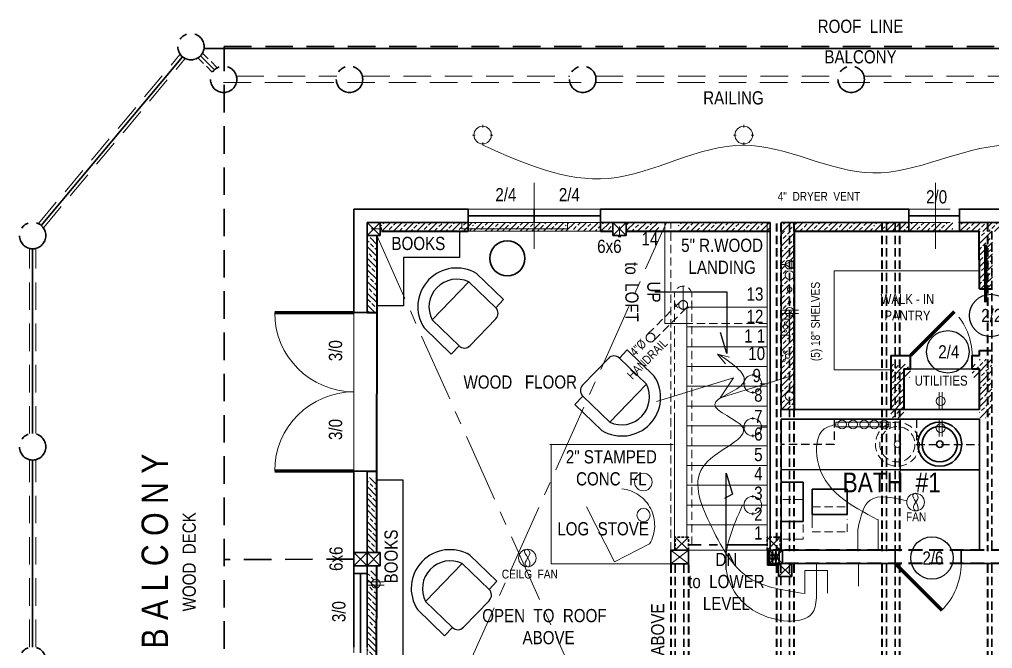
# Model space of a CAD drawing. Header units: inches. Extents: x -298 to 15350, y -6 to 2753.
# Drawn here: x 4408 to 4850.3, y 1373.5 to 1659.4 of the extents above; entities that cross this region are included whole.
import ezdxf

# ---------------------------------------------------------------- set-up
doc = ezdxf.new("R2010")
doc.units = ezdxf.units.IN
doc.header["$MEASUREMENT"] = 0
for name, pattern in [('CENTER', [2, 1.25, -0.25, 0.25, -0.25]), ('DASHDOT2', [0.5, 0.25, -0.125, 0, -0.125]), ('HIDDEN', [0.375, 0.25, -0.125])]:
    doc.linetypes.add(name, pattern=pattern)
for name, color, linetype, lineweight in [('BUILT-INS', 36, 'Continuous', 25), ('CABINETS', 36, 'HIDDEN', 25), ('COUNTERTOPS', 7, 'Continuous', 30), ('DOORS', 7, 'Continuous', 60), ('ELEC', 6, 'Continuous', 30), ('ELEC SYMBOLS', 7, 'Continuous', 20), ('FLOOR BEAMS', 18, 'Continuous', 30), ('FURNITURE', 36, 'Continuous', 25), ('HVAC', 1, 'Continuous', 50), ('PLUMBING', 3, 'Continuous', 20), ('ROOF', 7, 'HIDDEN', 30), ('ROOF FRAMING', 7, 'Continuous', 20), ('STAIRS', 7, 'Continuous', 20), ('STAMPED  CONC  FL', 1, 'Continuous', 20), ('STOVE HEATING', 1, 'Continuous', 40), ('WALL FRAMING', 9, 'CENTER', 30), ('WALLS', 7, 'Continuous', 30), ('WINDOWS', 5, 'Continuous', 30)]:
    doc.layers.add(name, color=color, linetype=linetype, lineweight=lineweight)
doc.layers.add('TEXT', color=7, linetype='Continuous')
doc.layers.add('TEXT80', color=9, linetype='Continuous')
doc.styles.add('ARCHENT', font='technical.ttf', dxfattribs={"height": 6})

msp = doc.modelspace()

# ---------------------------------------------------------------- hatches: boundary and pattern name
at = {"layer": 'DOORS', "linetype": 'Continuous', "lineweight": 9, "ltscale": 25}
h = msp.add_hatch(dxfattribs=at)
h.set_pattern_fill('ANSI33', color=0, scale=15, style=0)
h.set_pattern_definition([(45, (-362.6605, 303.034), (-2.6516504, 2.6516504), []), (45, (-360.009, 303.034), (-2.6516504, 2.6516504), [1.875, -0.9375])])
h.paths.add_polyline_path([(4614.35675, 1566.19093), (4572.35675, 1566.19093), (4572.35675, 1563.19093), (4614.35675, 1563.19093)])
h.paths.add_polyline_path([(4614.35675, 1567.15681), (4572.35675, 1567.15681), (4572.35675, 1566.19093), (4614.35675, 1566.19093)])
h = msp.add_hatch(dxfattribs=at)
h.set_pattern_fill('ANSI33', color=0, scale=15, style=0)
h.set_pattern_definition([(45, (-321.036, 303.034), (-2.6516504, 2.6516504), []), (45, (-318.3845, 303.034), (-2.6516504, 2.6516504), [1.875, -0.9375])])
h.paths.add_polyline_path([(4655.98108, 1566.19093), (4613.98108, 1566.19093), (4613.98108, 1563.19093), (4655.98108, 1563.19093)])
h.paths.add_polyline_path([(4655.98108, 1567.15681), (4613.98108, 1567.15681), (4613.98108, 1566.19093), (4655.98108, 1566.19093)])
h = msp.add_hatch(dxfattribs=at)
h.set_pattern_fill('ANSI33', color=0, scale=15, style=0)
h.set_pattern_definition([(45, (-278.941, 303.034), (-2.6516504, 2.6516504), []), (45, (-276.2893, 303.034), (-2.6516504, 2.6516504), [1.875, -0.9375])])
h.paths.add_polyline_path([(4677.76724, 1563.19093), (4677.76724, 1566.19093), (4656.0763, 1566.19093), (4656.0763, 1563.19093)])
h.paths.add_polyline_path([(4677.76724, 1566.19093), (4677.76724, 1567.15681), (4656.0763, 1567.15681), (4656.0763, 1566.19093)])
h = msp.add_hatch(dxfattribs=at)
h.set_pattern_fill('ANSI33', color=0, scale=15, style=0)
h.set_pattern_definition([(45, (-277.919, 303.2643), (-2.6516504, 2.6516504), []), (45, (-275.267, 303.2643), (-2.6516504, 2.6516504), [1.875, -0.9375])])
h.paths.add_polyline_path([(4683.76724, 1566.42111), (4683.76724, 1563.42111), (4699.09842, 1563.42111), (4699.09842, 1566.42111)])
h.paths.add_polyline_path([(4683.76724, 1567.15682), (4683.76724, 1566.42111), (4699.09842, 1566.42111), (4699.09842, 1567.15682)])
h = msp.add_hatch(dxfattribs=at)
h.set_pattern_fill('ANSI33', color=0, scale=15, style=0)
h.set_pattern_definition([(45, (-227.575, 303.034), (-2.6516504, 2.6516504), []), (45, (-224.9232, 303.034), (-2.6516504, 2.6516504), [1.875, -0.9375])])
h.paths.add_polyline_path([(4749.44234, 1566.19093), (4707.44234, 1566.19093), (4707.44234, 1563.19093), (4749.44234, 1563.19093)])
h.paths.add_polyline_path([(4749.44234, 1567.15681), (4707.44234, 1567.15681), (4707.44234, 1566.19093), (4749.44234, 1566.19093)])
h = msp.add_hatch(dxfattribs=at)
h.set_pattern_fill('ANSI33', color=0, scale=15, style=0)
h.set_pattern_definition([(45, (-180.7516, 302.8463), (-2.6516504, 2.6516504), []), (45, (-178.1, 302.8463), (-2.6516504, 2.6516504), [1.875, -0.9375])])
h.paths.add_polyline_path([(4796.26563, 1566.00316), (4754.26563, 1566.00316), (4754.26563, 1563.00316), (4796.26563, 1563.00316)])
h.paths.add_polyline_path([(4796.26563, 1567.15654), (4754.26563, 1567.15654), (4754.26563, 1566.00316), (4796.26563, 1566.00316)])
h = msp.add_hatch(dxfattribs=at)
h.set_pattern_fill('ANSI33', color=0, scale=15, style=0)
h.set_pattern_definition([(45, (-138.75, 302.9997), (-2.6516504, 2.6516504), []), (45, (-136.0983, 302.9997), (-2.6516504, 2.6516504), [1.875, -0.9375])])
h.paths.add_polyline_path([(4832.26724, 1563.15654), (4832.26724, 1566.15654), (4796.26724, 1566.15654), (4796.26724, 1563.15654)])
h.paths.add_polyline_path([(4832.26724, 1567.15654), (4796.26724, 1567.15654), (4796.26724, 1566.15654), (4832.26724, 1566.15654)])
h = msp.add_hatch(dxfattribs=at)
h.set_pattern_fill('ANSI33', color=0, scale=15, style=0)
h.set_pattern_definition([(45, (-100.0483, 302.8463), (-2.6516504, 2.6516504), []), (45, (-97.3967, 302.8463), (-2.6516504, 2.6516504), [1.875, -0.9375])])
h.paths.add_polyline_path([(4876.96889, 1566.00316), (4834.96889, 1566.00316), (4834.96889, 1563.00316), (4876.96889, 1563.00316)])
h.paths.add_polyline_path([(4876.96889, 1567.15654), (4834.96889, 1567.15654), (4834.96889, 1566.00316), (4876.96889, 1566.00316)])
h = msp.add_hatch(dxfattribs=at)
h.set_pattern_fill('ANSI33', color=0, scale=15, style=0)
h.paths.add_polyline_path([(4758.01563, 1545.15629), (4758.01563, 1545.9392, -0.407485201), (4756.06168, 1547.93867), (4754.26724, 1547.93867), (4754.26724, 1527.23774), (4756.20763, 1527.23774, -0.299331351), (4758.01563, 1528.48721), (4758.01563, 1530.5119, -0.387451198), (4757.56168, 1531.00977, -0.387451198), (4758.01563, 1531.50765), (4758.01563, 1535.66677, -0.400784786), (4757.06168, 1536.66571, -0.400784786), (4758.01563, 1537.66465), (4758.01563, 1541.15735, -0.407485201), (4756.06168, 1543.15682, -0.407485201)])
h.paths.add_polyline_path([(4756.06168, 1526.48774, -0.096396118), (4756.20763, 1527.23774), (4754.26724, 1527.23774), (4754.26724, 1525.73774), (4756.20763, 1525.73774, -0.096396118)])
h.paths.add_polyline_path([(4758.01563, 1524.48827, -0.299331351), (4756.20763, 1525.73774), (4754.26724, 1525.73774), (4754.26724, 1523.15682), (4758.01563, 1523.15682)])
h.paths.add_polyline_path([(4760.01563, 1525.73774), (4759.91573, 1525.73774, -0.311920167), (4758.01563, 1524.48827), (4758.01563, 1506.85428, -0.126028931), (4758.13876, 1506.37356, -0.126028931), (4758.01563, 1505.89285), (4758.01563, 1490.15665, -0.375423942), (4760.01563, 1488.4451)])
h.paths.add_polyline_path([(4760.01563, 1526.91444, 0.04237342), (4759.91573, 1527.23774), (4758.01563, 1527.23774), (4758.01563, 1525.73774), (4759.91573, 1525.73774, 0.04237342), (4760.01563, 1526.06104)])
h.paths.add_polyline_path([(4758.01563, 1527.23774), (4756.20763, 1527.23774, 0.096396118), (4756.06168, 1526.48774, 0.096396118), (4756.20763, 1525.73774), (4758.01563, 1525.73774)])
h.paths.add_polyline_path([(4758.01563, 1515.95627), (4754.26724, 1515.95627), (4754.26724, 1495.94713), (4758.01563, 1497.10432), (4758.01563, 1505.89285, -0.776153299), (4756.13876, 1506.37356, -0.776153299), (4758.01563, 1506.85428)])
h.paths.add_polyline_path([(4756.07207, 1508.20686, -1), (4755.07207, 1508.20686, -1)], flags=16)
h.paths.add_polyline_path([(4756.07207, 1504.47838, -1), (4755.07207, 1504.47838, -1)], flags=16)
h.paths.add_polyline_path([(4758.01563, 1497.10432), (4754.26724, 1495.94713), (4754.26724, 1482.15682), (4758.01563, 1482.15689), (4758.01563, 1486.15687, -0.41115692), (4756.03653, 1488.15676, -0.41115692), (4758.01563, 1490.15665)])
h.paths.add_polyline_path([(4760.01563, 1487.86842, -0.375423942), (4758.01563, 1486.15687), (4758.01563, 1482.15689), (4760.01563, 1482.15694)])
h.paths.add_polyline_path([(4758.00928, 1523.15682), (4754.26724, 1523.15682), (4754.26724, 1515.95627), (4758.00928, 1515.95627)])
h.paths.add_polyline_path([(4755.14243, 1519.66022, -1), (4757.14243, 1519.66022, -1)], flags=16)
h.paths.add_polyline_path([(4756.64243, 1517.76503, -1), (4755.64243, 1517.76503, -1)], flags=16)
h.paths.add_polyline_path([(4755.64243, 1521.49351, -1), (4756.64243, 1521.49351, -1)], flags=16)
edge = h.paths.add_edge_path()
edge.add_line((4760.26724, 1563.15655), (4754.26724, 1563.15654))
edge.add_line((4754.26724, 1563.15654), (4754.26724, 1547.93867))
edge.add_line((4754.26724, 1547.93867), (4756.06168, 1547.93867))
edge.add_arc((4758.06168, 1547.93867), 2, -12.3188463, 180, ccw=False)
edge.add_line((4760.01563, 1547.51196), (4760.01563, 1543.58352))
edge.add_arc((4758.06168, 1543.15682), 2, -12.3188463, 12.3188463, ccw=False)
edge.add_line((4760.01563, 1542.73011), (4760.01563, 1527.23774))
edge.add_line((4760.01563, 1527.23774), (4760.26724, 1527.23774))
edge.add_line((4760.26724, 1527.23774), (4760.26724, 1563.15655))
h = msp.add_hatch(dxfattribs=at)
h.set_pattern_fill('ANSI33', color=0, scale=15, style=0)
h.set_pattern_definition([(45, (6e-07, -4), (-2.6516504, 2.6516504), []), (45, (2.6517, -4), (-2.6516504, 2.6516504), [1.875, -0.9375])])
h.paths.add_polyline_path([(4813.01734, 1502.65739), (4808.01563, 1502.65759), (4808.01563, 1478.1578), (4810.01734, 1478.15784), (4810.01734, 1496.65751), (4813.01735, 1496.65739)])
h.paths.add_polyline_path([(4806.01563, 1502.65767), (4804.01734, 1502.65775), (4804.01734, 1478.15772), (4806.01563, 1478.15776)])
h.paths.add_polyline_path([(4808.01563, 1502.65759), (4806.01563, 1502.65767), (4806.01563, 1478.15776), (4808.01563, 1478.1578)])
h.paths.add_polyline_path([(4848.01563, 1504.9232), (4844.26656, 1504.9232), (4844.26661, 1502.65614), (4841.01617, 1502.65627), (4841.01617, 1496.65627), (4844.26674, 1496.65614), (4844.26714, 1478.15973), (4848.01563, 1478.15994)])
h.paths.add_polyline_path([(4850.01563, 1504.9232), (4848.01563, 1504.9232), (4848.01563, 1478.15994), (4850.01563, 1478.16005)])
h.paths.add_polyline_path([(4844.26586, 1536.92333), (4850.27737, 1536.92333), (4850.26529, 1563.15655), (4844.26529, 1563.15654)])
h = msp.add_hatch(dxfattribs=at)
h.set_pattern_fill('ANSI33', color=0, scale=15, angle=90, style=0)
h.set_pattern_definition([(135, (5832.3794, -3411.7563), (-2.6516504, -2.6516504), []), (135, (5832.3794, -3409.1046), (-2.6516504, -2.6516504), [1.875, -0.9375])])
h.paths.add_polyline_path([(4566.22259, 1526.26099), (4569.22259, 1526.26099), (4569.22259, 1560.26099), (4566.22259, 1560.26099)])
h.paths.add_polyline_path([(4570.42478, 1526.26099), (4570.48028, 1560.26099), (4569.22259, 1560.26099), (4569.22259, 1526.26099)])
h = msp.add_hatch(dxfattribs=at)
h.set_pattern_fill('ANSI33', color=0, scale=15, angle=90, style=0)
h.set_pattern_definition([(135, (5832.1757, -3520.8092), (-2.6516504, -2.6516504), []), (135, (5832.1757, -3518.1576), (-2.6516504, -2.6516504), [1.875, -0.9375])])
h.paths.add_polyline_path([(4566.01891, 1417.20799), (4569.01891, 1417.20799), (4569.01891, 1451.20799), (4566.01891, 1451.20799)])
h.paths.add_polyline_path([(4570.24677, 1417.20799), (4570.30227, 1451.20799), (4569.01891, 1451.20799), (4569.01891, 1417.20799)])
h = msp.add_hatch(dxfattribs=at)
h.set_pattern_fill('ANSI33', color=0, scale=15, angle=90, style=0)
h.set_pattern_definition([(135, (5832.6883, -3563.241), (-2.6516504, -2.6516504), []), (135, (5832.6883, -3560.5895), (-2.6516504, -2.6516504), [1.875, -0.9375])])
h.paths.add_polyline_path([(4566.53153, 1374.77612), (4569.53153, 1374.77612), (4569.53153, 1408.77612), (4566.53153, 1408.77612)])
h.paths.add_polyline_path([(4570.1775, 1374.77612), (4570.233, 1408.77612), (4569.53153, 1408.77612), (4569.53153, 1374.77612)])
h = msp.add_hatch(dxfattribs=at)
h.set_pattern_fill('ANSI33', color=0, scale=15, angle=90, style=0)
h.set_pattern_definition([(135, (5832, -3597.2067), (-2.6516504, -2.6516504), []), (135, (5832, -3594.555), (-2.6516504, -2.6516504), [1.875, -0.9375])])
h.paths.add_polyline_path([(4565.84336, 1340.81053), (4568.84336, 1340.81053), (4568.84336, 1374.81053), (4565.84336, 1374.81053)])
h.paths.add_polyline_path([(4570.12206, 1340.81053), (4570.17756, 1374.81053), (4568.84336, 1374.81053), (4568.84336, 1340.81053)])

# ---------------------------------------------------------------- linework, layer by layer
at = {"layer": 'BUILT-INS', "lineweight": 9, "ltscale": 15}
for p, q in [((4778.26846, 1545.15657), (4778.26775, 1500.15707)), ((4778.26899, 1545.15657), (4844.26568, 1545.14795)), ((4778.26775, 1500.15707), (4805.01785, 1500.15597))]:
    msp.add_line(p, q, dxfattribs=at)
at = {"layer": 'BUILT-INS', "ltscale": 15}
msp.add_line((4813.01735, 1500.65752), (4841.01617, 1500.6564), dxfattribs=at)
at = {"layer": 'CABINETS', "ltscale": 15}
for p, q in [((4778.26723, 1477.68182), (4778.28121, 1466.18789)), ((4815.76709, 1477.54949), (4815.7531, 1466.05557)), ((4778.28121, 1466.18789), (4754.26724, 1466.23663)), ((4815.75326, 1466.18789), (4844.26749, 1466.23673))]:
    msp.add_line(p, q, dxfattribs=at)
at = {"layer": 'COUNTERTOPS', "color": 38, "lineweight": 30, "ltscale": 15}
msp.add_line((4754.26724, 1454.78903), (4844.26774, 1454.65691), dxfattribs=at)
at = {"layer": 'DOORS', "linetype": 'Continuous', "ltscale": 15}
msp.add_line((4847.26656, 1530.92333), (4847.25479, 1556.92332), dxfattribs=at)
at = {"layer": 'DOORS', "color": 7, "ltscale": 15}
msp.add_line((4524.01724, 1526.15682), (4560.01724, 1526.15682), dxfattribs=at)
at = {"layer": 'DOORS', "ltscale": 15}
msp.add_line((4832.80487, 1526.46148), (4813.01582, 1506.65255), dxfattribs=at)
at = {"layer": 'DOORS', "color": 9, "ltscale": 15}
msp.add_line((4560.01724, 1454.15682), (4524.01724, 1454.15682), dxfattribs=at)
at = {"layer": 'DOORS', "color": 9, "linetype": 'Continuous', "ltscale": 15}
msp.add_line((4806.01724, 1412.15682), (4827.23044, 1390.94361), dxfattribs=at)
at = {"layer": 'DOORS', "color": 7, "linetype": 'Continuous', "lineweight": 9, "ltscale": 25}
for centre, start, end in [((4560.01724, 1526.15682), 180, 270), ((4560.01724, 1454.15682), 90, 180)]:
    msp.add_arc(centre, 36, start, end, dxfattribs=at)
at = {"layer": 'DOORS', "color": 9, "linetype": 'Continuous', "lineweight": 5, "ltscale": 15}
msp.add_arc((4806.01724, 1412.15682), 30, 315, 0, dxfattribs=at)
at = {"layer": 'ELEC', "lineweight": 20, "ltscale": 15}
for p, q in [((4754.26724, 1527.23774), (4762.06168, 1527.23774)), ((4754.26724, 1525.73774), (4762.06168, 1525.73774)), ((4825.94496, 1482.15682), (4825.94496, 1489.95126)), ((4827.44496, 1482.15682), (4827.44496, 1489.95126)), ((4825.94496, 1469.86237), (4825.94496, 1477.65682)), ((4827.44496, 1469.86237), (4827.44496, 1477.65682))]:
    msp.add_line(p, q, dxfattribs=at)
at = {"layer": 'ELEC', "color": 9, "lineweight": 20, "ltscale": 15}
for p, q in [((4573.79433, 1403.73186), (4565.99989, 1403.73186)), ((4573.79433, 1402.23186), (4565.99989, 1402.23186))]:
    msp.add_line(p, q, dxfattribs=at)
at = {"layer": 'ELEC', "lineweight": 20, "ltscale": 15}
for centre in [(4758.06168, 1547.93867), (4758.06168, 1526.48774), (4826.69496, 1485.95126), (4826.69496, 1473.65682)]:
    msp.add_circle(centre, 2, dxfattribs=at)
at = {"layer": 'ELEC', "color": 9, "lineweight": 20, "ltscale": 15}
msp.add_circle((4569.99989, 1402.98186), 2, dxfattribs=at)
at = {"layer": 'ELEC SYMBOLS', "color": 6, "linetype": 'Continuous', "lineweight": 20, "ltscale": 150}
for p, q in [((4618.54466, 1611.43415), (4618.54466, 1610.23743)), ((4737.20647, 1611.43415), (4737.20647, 1610.23743)), ((4613.9463, 1606.83579), (4615.14302, 1606.83579)), ((4621.9463, 1606.83579), (4623.14302, 1606.83579)), ((4732.60811, 1606.83579), (4733.80483, 1606.83579)), ((4740.60811, 1606.83579), (4741.80483, 1606.83579)), ((4618.54466, 1603.43415), (4618.54466, 1602.23743)), ((4737.20647, 1603.43415), (4737.20647, 1602.23743)), ((4725.20353, 1507.28497), (4730.74816, 1505.97034)), ((4725.20371, 1507.22556), (4728.8266, 1502.82717)), ((4803.75006, 1476.31213), (4779.03258, 1476.31213)), ((4779.03258, 1476.31213), (4779.03258, 1474.31213)), ((4803.75006, 1474.31213), (4779.03258, 1474.31213)), ((4803.75006, 1476.31213), (4803.75006, 1474.31213)), ((4798.31417, 1432.17999), (4798.31417, 1418.25605)), ((4788.9891, 1427.94504), (4788.9891, 1417.73547)), ((4770.2643, 1412.15682), (4770.2643, 1398.67446)), ((4789.27467, 1411.96794), (4789.27467, 1401.75837)), ((4764.94598, 1408.88403), (4764.94598, 1398.67446)), ((4775.29253, 1408.88403), (4775.29253, 1398.67446))]:
    msp.add_line(p, q, dxfattribs=at)
at = {"layer": 'ELEC SYMBOLS', "color": 6, "linetype": 'Continuous', "lineweight": 9, "ltscale": 150}
for p, q in [((4756.06168, 1547.93867), (4754.26724, 1547.93867)), ((4759.06168, 1549.67072), (4756.06168, 1547.93867)), ((4759.06168, 1546.20661), (4756.06168, 1547.93867)), ((4759.06168, 1549.67072), (4759.06168, 1546.20661)), ((4741.28795, 1497.20532), (4741.28795, 1498.40204)), ((4737.88631, 1493.80368), (4736.68959, 1493.80368)), ((4741.28795, 1489.20532), (4741.28795, 1490.40204)), ((4747.76724, 1493.80368), (4744.68959, 1493.80368)), ((4741.28795, 1477.50314), (4741.28795, 1478.69986)), ((4737.88631, 1474.1015), (4736.68959, 1474.1015)), ((4747.76724, 1474.1015), (4744.68959, 1474.1015)), ((4741.28795, 1469.50314), (4741.28795, 1470.69986)), ((4741.28795, 1442.05846), (4741.28795, 1443.25518)), ((4737.88631, 1438.65682), (4736.68959, 1438.65682)), ((4747.76724, 1438.65682), (4744.68959, 1438.65682)), ((4741.28795, 1434.05846), (4741.28795, 1435.25518))]:
    msp.add_line(p, q, dxfattribs=at)
at = {"layer": 'ELEC SYMBOLS', "color": 6, "lineweight": 9, "ltscale": 25}
msp.add_line((4764.94598, 1408.88403), (4775.29253, 1408.88403), dxfattribs=at)
at = {"layer": 'ELEC SYMBOLS', "color": 6, "lineweight": 20, "ltscale": 15}
for centre in [(4618.54466, 1606.83579), (4737.20647, 1606.83579), (4741.28795, 1493.80368), (4741.28795, 1474.1015), (4741.28795, 1438.65682), (4815.28706, 1440.03169)]:
    msp.add_circle(centre, 4, dxfattribs=at)
at = {"layer": 'ELEC SYMBOLS', "color": 6, "linetype": 'Continuous', "lineweight": 20, "ltscale": 150}
for centre in [(4781.89046, 1475.31213), (4786.86976, 1475.31213), (4791.94028, 1475.31213), (4796.51089, 1475.31213), (4801.0458, 1475.31213)]:
    msp.add_circle(centre, 2, dxfattribs=at)
at = {"layer": 'ELEC SYMBOLS', "color": 9, "lineweight": 20, "ltscale": 15}
msp.add_circle((4638.8415, 1414.6277), 4, dxfattribs=at)
at = {"layer": 'ELEC SYMBOLS', "color": 6, "lineweight": 9, "ltscale": 25}
for points in [[(4974.53008, 1611.43415), (4912.93397, 1593.62849), (4855.86827, 1602.23743), (4795.79683, 1589.64434), (4737.20647, 1602.23743), (4675.66893, 1587.15425), (4618.54466, 1602.23743)], [(4736.68959, 1438.65682), (4729.23708, 1409.42676), (4744.57669, 1389.21333), (4769.02605, 1390.65027), (4770.2643, 1398.67446)]]:
    msp.add_spline(points, degree=3, dxfattribs=at)
at = {"layer": 'ELEC SYMBOLS', "color": 6, "linetype": 'Continuous', "lineweight": 20, "ltscale": 150}
for points in [[(4765.1798, 1398.44823), (4739.70958, 1405.58213), (4721.74807, 1430.5068), (4719.75235, 1457.42545), (4736.68959, 1474.1015), (4723.99041, 1484.39008), (4736.9626, 1494.11071), (4725.95524, 1507.10674)], [(4798.19905, 1431.92539), (4770.69273, 1459.1337), (4773.79976, 1473.28567), (4779.1894, 1475.30428)], [(4789.13104, 1427.98021), (4794.58677, 1440.91287), (4811.16793, 1440.59223)], [(4815.19952, 1444.02912), (4814.44429, 1443.80031), (4816.412, 1437.02107), (4815.93703, 1436.07197), (4814.64784, 1436.61432), (4816.34413, 1442.78342), (4815.52992, 1443.80031), (4815.19952, 1444.02912)]]:
    msp.add_spline(points, degree=3, dxfattribs=at)
at = {"layer": 'ELEC SYMBOLS', "color": 9, "linetype": 'Continuous', "lineweight": 20, "ltscale": 150}
msp.add_spline([(4638.75397, 1418.62513), (4637.99874, 1418.39632), (4639.96644, 1411.61709), (4639.49148, 1410.66799), (4638.20229, 1411.21033), (4639.89858, 1417.37943), (4639.08437, 1418.39632), (4638.75397, 1418.62513)], degree=3, dxfattribs=at)
at = {"layer": 'FLOOR BEAMS', "color": 3, "linetype": 'HIDDEN', "lineweight": 40, "ltscale": 15}
for p, q in [((4752.01563, 1566.69474), (4752.01563, 1417.69475)), ((4760.01563, 1566.69474), (4760.01563, 1417.69475)), ((4800.01563, 1566.69474), (4800.01563, 1417.69475)), ((4808.01563, 1566.69474), (4808.01563, 1417.69475)), ((4848.01563, 1566.69475), (4848.01563, 1417.69475)), ((4704.01563, 1411.69476), (4704.01563, 1265.69475)), ((4712.01563, 1411.69476), (4712.01563, 1265.69475)), ((4752.01563, 1411.69476), (4752.01563, 1265.69475)), ((4760.01563, 1411.69476), (4760.01563, 1265.69475)), ((4800.01563, 1411.69476), (4800.01563, 1265.69475)), ((4808.01563, 1411.69476), (4808.01563, 1265.69475)), ((4848.01563, 1411.69476), (4848.01563, 1265.69475))]:
    msp.add_line(p, q, dxfattribs=at)
at = {"layer": 'FLOOR BEAMS', "color": 9, "linetype": 'HIDDEN', "lineweight": 30, "ltscale": 15}
for p, q in [((4754.01563, 1566.69474), (4754.01563, 1417.69475)), ((4758.01563, 1566.69474), (4758.01563, 1417.69475)), ((4802.01563, 1566.69474), (4802.01563, 1417.69475)), ((4806.01563, 1566.69474), (4806.01563, 1417.69475)), ((4850.01564, 1563.15668), (4850.01563, 1417.69475)), ((4706.01563, 1411.69476), (4706.01563, 1265.69475)), ((4710.01563, 1411.69476), (4710.01563, 1265.69475)), ((4754.01563, 1411.69476), (4754.01563, 1265.69475)), ((4758.01563, 1411.69476), (4758.01563, 1265.69475)), ((4802.01563, 1411.69476), (4802.01563, 1265.69475)), ((4806.01563, 1411.69476), (4806.01563, 1265.69475)), ((4850.01563, 1411.69476), (4850.01563, 1265.69475))]:
    msp.add_line(p, q, dxfattribs=at)
at = {"layer": 'FLOOR BEAMS', "color": 3, "linetype": 'HIDDEN', "lineweight": 40, "ltscale": 25}
for p, q in [((5034.01724, 1418.15682), (4750.76724, 1418.15724)), ((5034.01723, 1412.15682), (4752.02228, 1412.15724))]:
    msp.add_line(p, q, dxfattribs=at)
at = {"layer": 'FURNITURE', "linetype": 'Continuous', "ltscale": 20}
for p, q in [((4608.01724, 1563.15634), (4608.01724, 1551.15634)), ((4608.01724, 1551.15634), (4582.50713, 1551.15634)), ((4582.50713, 1551.15634), (4582.50713, 1529.20172)), ((4582.50713, 1529.20172), (4570.42469, 1529.20172)), ((4570.30045, 1450.09754), (4582.27851, 1450.14981)), ((4582.25077, 1450.14981), (4582.25077, 1369.15682))]:
    msp.add_line(p, q, dxfattribs=at)
at = {"layer": 'FURNITURE', "linetype": 'Continuous', "ltscale": 0.75}
for p, q in [((4595.54065, 1522.86837), (4612.19645, 1540.1678)), ((4624.57614, 1523.34839), (4612.81714, 1511.13499)), ((4663.92386, 1493.15161), (4675.68286, 1505.36501)), ((4692.95935, 1493.63163), (4676.30355, 1476.3322)), ((4592.54065, 1394.86837), (4609.19645, 1412.1678)), ((4621.57614, 1395.34839), (4609.81714, 1383.13499))]:
    msp.add_line(p, q, dxfattribs=at)
for points in [[(4612.18079, 1540.16532), (4612.18079, 1540.16532), (4624.46512, 1528.33803), (4628.03421, 1532.04506), (4615.74988, 1543.87234)], [(4595.54065, 1522.86837), (4595.54065, 1522.86837), (4607.82498, 1511.04109), (4604.25588, 1507.33406), (4591.97155, 1519.16135)], [(4692.95935, 1493.63163), (4692.95935, 1493.63163), (4680.67502, 1505.45891), (4684.24412, 1509.16594), (4696.52845, 1497.33865)], [(4676.31921, 1476.33468), (4676.31921, 1476.33468), (4664.03488, 1488.16197), (4660.46579, 1484.45494), (4672.75012, 1472.62766)], [(4609.18079, 1412.16532), (4609.18079, 1412.16532), (4621.46512, 1400.33803), (4625.03421, 1404.04506), (4612.74988, 1415.87234)], [(4592.54065, 1394.86837), (4592.54065, 1394.86837), (4604.82498, 1383.04109), (4601.25588, 1379.33406), (4588.97155, 1391.16135)]]:
    msp.add_lwpolyline(points, dxfattribs=at)
at = {"layer": 'FURNITURE', "linetype": 'Continuous', "lineweight": 30, "ltscale": 15}
msp.add_circle((4629.76749, 1550.84384), 8, dxfattribs=at)
at = {"layer": 'FURNITURE', "linetype": 'Continuous', "ltscale": 0.75}
for centre, radius, start, end in [((4606.64882, 1528.84126), 17.58189, 58.7663418, 213.4055618), ((4606.83417, 1528.66281), 12.69327, 65.0105418, 207.1613018), ((4622.01745, 1525.7943), 3.5301, 316.0859418, 46.0859418), ((4610.27413, 1513.58339), 3.5301, 226.0859418, 316.0859418), ((4678.22587, 1502.91661), 3.5301, 46.0859418, 136.0859418), ((4681.85118, 1487.65874), 17.58189, 238.7663418, 33.4055618), ((4666.48255, 1490.7057), 3.5301, 136.0859418, 226.0859418), ((4681.66583, 1487.83719), 12.69327, 245.0105418, 27.1613018), ((4603.64882, 1400.84126), 17.58189, 58.7663418, 213.4055618), ((4603.83417, 1400.66281), 12.69327, 65.0105418, 207.1613018), ((4619.01745, 1397.7943), 3.5301, 316.0859418, 46.0859418), ((4607.27413, 1385.58339), 3.5301, 226.0859418, 316.0859418)]:
    msp.add_arc(centre, radius, start, end, dxfattribs=at)
at = {"layer": 'HVAC', "lineweight": 20, "ltscale": 15}
for p, q in [((4609.01724, 1567.15682), (4609.01724, 1564.15682)), ((4657.01724, 1567.15682), (4657.01724, 1564.15682)), ((4609.0321, 1564.16641), (4657.01724, 1564.15682)), ((4797.39252, 1418.28131), (4804.13187, 1418.28131))]:
    msp.add_line(p, q, dxfattribs=at)
at = {"layer": 'PLUMBING', "lineweight": 20, "ltscale": 15}
for p, q in [((4754.26724, 1523.15682), (4758.00928, 1523.15682)), ((4758.00928, 1523.15682), (4758.00928, 1515.95627)), ((4754.26724, 1515.95627), (4758.00928, 1515.95627))]:
    msp.add_line(p, q, dxfattribs=at)
at = {"layer": 'PLUMBING', "color": 7, "linetype": 'Continuous', "lineweight": 30, "ltscale": 15}
for p, q in [((4764.26724, 1449.15682), (4754.26724, 1449.15682)), ((4764.26724, 1431.15682), (4764.26724, 1449.15682)), ((4768.26724, 1440.15682), (4768.26724, 1445.85682)), ((4768.26724, 1445.85682), (4784.26724, 1445.85682)), ((4784.26724, 1445.85682), (4784.26724, 1440.15682)), ((4768.26724, 1440.15682), (4768.26724, 1434.45682)), ((4784.26724, 1434.45682), (4784.26724, 1440.15682)), ((4768.26724, 1434.45682), (4784.26724, 1434.45682)), ((4764.26724, 1431.15682), (4754.26724, 1431.15682))]:
    msp.add_line(p, q, dxfattribs=at)
at = {"layer": 'PLUMBING', "color": 9, "linetype": 'HIDDEN', "lineweight": 20, "ltscale": 15}
for p, q in [((4764.26724, 1441.15682), (4754.26724, 1441.15682)), ((4764.26724, 1441.15682), (4764.26724, 1423.15682)), ((4768.26724, 1432.15682), (4768.26724, 1437.85682)), ((4768.26724, 1437.85682), (4784.26724, 1437.85682)), ((4784.26724, 1437.85682), (4784.26724, 1432.15682)), ((4768.26724, 1432.15682), (4768.26724, 1426.45682)), ((4784.26724, 1426.45682), (4784.26724, 1432.15682)), ((4768.26724, 1426.45682), (4784.26724, 1426.45682)), ((4764.26724, 1423.15682), (4754.26724, 1423.15682))]:
    msp.add_line(p, q, dxfattribs=at)
at = {"layer": 'PLUMBING', "color": 3, "linetype": 'HIDDEN', "lineweight": 20, "ltscale": 15}
for p, q in [((4764.26724, 1432.15682), (4764.26724, 1441.15682)), ((4764.26724, 1440.15682), (4764.26724, 1431.15682))]:
    msp.add_line(p, q, dxfattribs=at)
at = {"layer": 'PLUMBING', "color": 3, "lineweight": 20, "ltscale": 15}
for centre, radius in [((4758.06168, 1543.15682), 2), ((4758.06168, 1536.66571), 1), ((4758.06168, 1531.00977), 0.5), ((4756.14243, 1521.49351), 0.5), ((4756.14243, 1519.66022), 1), ((4756.14243, 1517.76503), 0.5), ((4755.57207, 1508.20686), 0.5), ((4755.57207, 1504.47838), 0.5), ((4757.13876, 1506.37356), 1), ((4758.03653, 1488.15676), 2)]:
    msp.add_circle(centre, radius, dxfattribs=at)
at = {"layer": 'PLUMBING', "color": 252, "linetype": 'HIDDEN', "lineweight": 20, "ltscale": 15}
for radius in [10, 8]:
    msp.add_circle((4807.01734, 1466.34302), radius, dxfattribs=at)
at = {"layer": 'PLUMBING', "color": 7, "linetype": 'Continuous', "lineweight": 30, "ltscale": 15}
for radius in [10, 8, 1.5]:
    msp.add_circle((4826.26749, 1466.34384), radius, dxfattribs=at)
at = {"layer": 'PLUMBING', "color": 252, "linetype": 'Continuous', "lineweight": 5, "ltscale": 15}
msp.add_circle((4807.01734, 1466.34302), 1.5, dxfattribs=at)
at = {"layer": 'ROOF', "color": 9, "linetype": 'HIDDEN', "ltscale": 50}
for p, q in [((4501.01724, 1647.15682), (5064.01724, 1647.15682)), ((4501.01724, 1185.85379), (4501.01724, 1647.15682))]:
    msp.add_line(p, q, dxfattribs=at)
at = {"layer": 'ROOF', "color": 9, "linetype": 'HIDDEN', "lineweight": 20, "ltscale": 50}
for p, q in [((4506.63155, 1633.65682), (4552.20776, 1633.65682)), ((4563.82671, 1633.65682), (4658.20776, 1633.65682)), ((4669.82671, 1633.65682), (4780.20776, 1633.65682)), ((4791.82671, 1633.65682), (4902.20776, 1633.65682)), ((4500.82207, 1630.65682), (5012.20776, 1630.65682))]:
    msp.add_line(p, q, dxfattribs=at)
at = {"layer": 'ROOF', "color": 9, "ltscale": 50}
msp.add_line((4560.01724, 1414.09859), (4501.01724, 1413.90788), dxfattribs=at)
at = {"layer": 'ROOF FRAMING', "color": 1, "linetype": 'DASHDOT2', "lineweight": 9, "ltscale": 150}
msp.add_line((4709.66577, 1527.6377), (4709.66577, 1538.15682), dxfattribs=at)
at = {"layer": 'STAIRS', "color": 9, "linetype": 'CENTER', "lineweight": 9, "ltscale": 25}
for p, q in [((4570.08601, 1272.15682), (4702.08601, 1567.15682)), ((4570.36871, 1561.14176), (4702.3671, 1266.14176))]:
    msp.add_line(p, q, dxfattribs=at)
at = {"layer": 'STAIRS', "color": 9, "linetype": 'Continuous', "lineweight": 20, "ltscale": 15}
for p, q in [((4701.26724, 1567.15682), (4701.26724, 1521.15682)), ((4747.76724, 1420.65682), (4747.76724, 1567.15682)), ((4711.26724, 1424.17187), (4711.26724, 1528.65682)), ((4711.26724, 1521.15682), (4701.26724, 1521.15682))]:
    msp.add_line(p, q, dxfattribs=at)
at = {"layer": 'STAIRS', "color": 9, "linetype": 'HIDDEN', "lineweight": 20, "ltscale": 15}
for p, q in [((4704.01724, 1418.14176), (4704.01724, 1567.15682)), ((4705.66577, 1420.65682), (4705.66577, 1534.15682)), ((4713.66577, 1420.65682), (4713.66577, 1534.15682)), ((4747.76724, 1521.15682), (4711.26724, 1521.15682))]:
    msp.add_line(p, q, dxfattribs=at)
at = {"layer": 'STAIRS', "color": 9, "linetype": 'HIDDEN', "lineweight": 9, "ltscale": 15}
for p, q in [((4708.25155, 1531.05191), (4693.40231, 1516.20267)), ((4711.07998, 1528.22348), (4696.23074, 1513.37424))]:
    msp.add_line(p, q, dxfattribs=at)
at = {"layer": 'STAIRS', "color": 9, "lineweight": 20, "ltscale": 15}
for p, q in [((4747.76724, 1528.65682), (4711.26724, 1528.65682)), ((4747.76724, 1519.65682), (4711.26724, 1519.65682)), ((4747.76724, 1510.65682), (4711.26724, 1510.65682)), ((4747.76724, 1501.65682), (4711.26724, 1501.65682)), ((4747.76724, 1492.65682), (4711.26724, 1492.65682)), ((4747.76724, 1483.65682), (4711.26724, 1483.65682)), ((4747.76724, 1465.65682), (4711.26724, 1465.65682)), ((4747.76724, 1456.65682), (4711.26724, 1456.65682)), ((4747.76724, 1447.65682), (4711.26724, 1447.65682)), ((4747.76724, 1438.65682), (4711.26724, 1438.65682)), ((4747.76724, 1429.65682), (4711.26724, 1429.65682)), ((4749.26724, 1418.15682), (4711.26724, 1418.17288))]:
    msp.add_line(p, q, dxfattribs=at)
at = {"layer": 'STAIRS', "lineweight": 20, "ltscale": 15}
for p, q in [((4697.55719, 1485.72907), (4732.49876, 1496.51616)), ((4726.55143, 1487.39075), (4758.62649, 1497.2929)), ((4732.49876, 1496.51616), (4726.55143, 1487.39075)), ((4705.66577, 1418.1558), (4705.66577, 1478.16235)), ((4747.76724, 1474.65682), (4711.26724, 1474.65682))]:
    msp.add_line(p, q, dxfattribs=at)
at = {"layer": 'STAIRS', "color": 9, "linetype": 'Continuous', "lineweight": 30, "ltscale": 15}
for p, q in [((4844.26854, 1418.15868), (4844.26724, 1477.65868)), ((4836.01724, 1418.15682), (4836.01724, 1412.14075))]:
    msp.add_line(p, q, dxfattribs=at)
at = {"layer": 'STAIRS', "color": 9, "linetype": 'DASHDOT2', "lineweight": 9, "ltscale": 150}
for centre in [(4709.66577, 1529.6377), (4694.81653, 1514.78846)]:
    msp.add_circle(centre, 2, dxfattribs=at)
at = {"layer": 'STAIRS', "color": 9, "linetype": 'HIDDEN', "lineweight": 9, "ltscale": 15}
for centre, start, end in [((4709.66577, 1534.15682), 0, 180), ((4709.66577, 1531.6377), 180, 0)]:
    msp.add_arc(centre, 4, start, end, dxfattribs=at)
at = {"layer": 'STAMPED  CONC  FL', "ltscale": 15}
for p, q in [((4705.10231, 1466.1766), (4649.10231, 1466.1766)), ((4649.66577, 1466.1766), (4649.66577, 1411.92187)), ((4649.66577, 1411.92187), (4704.10852, 1411.92187))]:
    msp.add_line(p, q, dxfattribs=at)
at = {"layer": 'STOVE HEATING', "color": 9, "lineweight": 20, "ltscale": 15}
for p, q in [((4665.71267, 1437.90269), (4678.38254, 1412.93322)), ((4678.38254, 1412.93322), (4694.43434, 1421.07814))]:
    msp.add_line(p, q, dxfattribs=at)
for centre, radius in [((4691.56716, 1449.15231), 4), ((4691.62394, 1434.16337), 3)]:
    msp.add_circle(centre, radius, dxfattribs=at)
at = {"layer": 'STOVE HEATING', "color": 9, "linetype": 'DASHDOT2', "lineweight": 9, "ltscale": 150}
msp.add_arc((4680.07351, 1429.49041), 16.64332, 329.6391364, 84.1686838, dxfattribs=at)
at = {"layer": 'TEXT', "color": 9, "linetype": 'Continuous', "ltscale": 15}
for p, q in [((4696.78243, 1535.60116), (4729.51724, 1535.60116)), ((4729.51724, 1535.60116), (4729.51724, 1507.58245)), ((4729.51724, 1507.58245), (4726.65737, 1517.05471))]:
    msp.add_line(p, q, dxfattribs=at)
at = {"layer": 'TEXT', "linetype": 'Continuous', "ltscale": 15}
for p, q in [((4729.23708, 1409.42676), (4729.23708, 1453.14155)), ((4729.23708, 1453.14155), (4732.09695, 1443.66929))]:
    msp.add_line(p, q, dxfattribs=at)
at = {"layer": 'TEXT', "ltscale": 15}
msp.add_line((4732.09695, 1443.66929), (4728.44517, 1441.72854), dxfattribs=at)
at = {"layer": 'TEXT', "linetype": 'Continuous', "ltscale": 15}
for centre in [(4849.46084, 1524.83685), (4829.93636, 1508.33914)]:
    msp.add_circle(centre, 9.63369, dxfattribs=at)
at = {"layer": 'TEXT', "color": 9, "linetype": 'Continuous', "ltscale": 15}
msp.add_circle((4822.72322, 1414.64282), 9.63369, dxfattribs=at)
at = {"layer": 'WALL FRAMING', "color": 9, "linetype": 'Continuous', "ltscale": 50}
for p, q in [((4491.97093, 1646.15682), (5034.01724, 1646.15682)), ((4417.86886, 1565.75736), (4482.07332, 1642.44603)), ((4414.01724, 1471.15682), (4414.01724, 1555.15682)), ((4414.01724, 1374.15682), (4414.01724, 1459.15682))]:
    msp.add_line(p, q, dxfattribs=at)
at = {"layer": 'WALL FRAMING', "color": 9, "linetype": 'HIDDEN', "lineweight": 20, "ltscale": 50}
for p, q in [((4416.71872, 1566.72027), (4480.92319, 1643.40893)), ((4419.019, 1564.79446), (4483.22346, 1641.48312)), ((4412.51724, 1471.15682), (4412.51724, 1555.15682)), ((4415.51724, 1471.15682), (4415.51724, 1555.15682)), ((4412.51724, 1374.15682), (4412.51724, 1459.15682)), ((4415.51724, 1374.15682), (4415.51724, 1459.15682))]:
    msp.add_line(p, q, dxfattribs=at)
at = {"layer": 'WALL FRAMING', "color": 9, "linetype": 'HIDDEN', "lineweight": 9, "ltscale": 15}
for p, q in [((4495.61748, 1635.43526), (4489.25127, 1641.80146)), ((4497.7388, 1637.55658), (4491.37259, 1643.92278))]:
    msp.add_line(p, q, dxfattribs=at)
at = {"layer": 'WALL FRAMING', "color": 9, "linetype": 'HIDDEN', "ltscale": 50}
msp.add_line((4496.67814, 1636.49592), (4490.31193, 1642.86212), dxfattribs=at)
at = {"layer": 'WALL FRAMING', "color": 9, "linetype": 'Continuous', "ltscale": 15}
for p, q in [((4560.01724, 1573.15682), (4612.01724, 1573.15682)), ((4560.01724, 1526.15682), (4560.01724, 1573.15682)), ((4672.01724, 1573.15682), (4812.28297, 1573.15366)), ((4835.28297, 1573.1568), (4947.01724, 1573.15682)), ((4566.01724, 1567.15682), (4612.01724, 1567.15682)), ((4566.01724, 1526.15682), (4566.01724, 1567.15682)), ((4672.01724, 1567.15682), (4749.26724, 1567.15682)), ((4754.26724, 1567.15682), (4812.28297, 1567.1568)), ((4844.26529, 1567.15667), (4947.01724, 1567.15682)), ((4560.01724, 1374.15682), (4560.01724, 1454.15682)), ((4566.01724, 1417.09859), (4566.01724, 1454.15682)), ((4566.01724, 1374.15682), (4566.01724, 1417.09859)), ((4806.01724, 1418.15682), (4749.26724, 1418.15682)), ((4806.01724, 1412.19876), (4755.36182, 1412.15723))]:
    msp.add_line(p, q, dxfattribs=at)
at = {"layer": 'WALL FRAMING', "color": 9, "ltscale": 15}
for p, q in [((4612.01724, 1573.15682), (4612.01724, 1563.15634)), ((4642.01724, 1573.15682), (4642.01724, 1567.15682)), ((4672.01724, 1573.15682), (4672.01724, 1563.15642)), ((4812.28297, 1573.15366), (4812.28297, 1563.1568)), ((4835.28297, 1573.15366), (4835.28297, 1563.1568)), ((4566.01724, 1561.15682), (4566.01724, 1567.15682)), ((4572.01724, 1567.15682), (4566.01724, 1567.15682)), ((4572.01724, 1561.15682), (4572.01724, 1567.15682)), ((4677.76724, 1561.15682), (4677.76724, 1567.15682)), ((4683.76724, 1567.15682), (4677.76724, 1567.15682)), ((4683.76724, 1561.15682), (4683.76724, 1567.15682)), ((4835.28297, 1567.1568), (4844.26529, 1567.1568)), ((4572.01724, 1561.15682), (4566.01724, 1561.15682)), ((4683.76724, 1561.15682), (4677.76724, 1561.15682)), ((4754.26724, 1477.65682), (4754.26724, 1418.15682)), ((4747.76724, 1420.65682), (4712.01809, 1420.65682)), ((4560.01724, 1411.09859), (4560.01724, 1417.09859)), ((4566.01724, 1417.09859), (4560.01724, 1417.09859)), ((4572.01724, 1417.09859), (4566.01724, 1417.09859)), ((4566.01724, 1411.09859), (4566.01724, 1417.09859)), ((4566.01724, 1411.09859), (4566.01724, 1417.09859)), ((4566.01724, 1411.09859), (4566.01724, 1417.09859)), ((4572.01724, 1411.09859), (4572.01724, 1417.09859)), ((4712.01809, 1418.17187), (4704.01809, 1418.17187)), ((4748.01724, 1411.40724), (4748.01724, 1418.11583)), ((4748.76724, 1412.15724), (4748.76724, 1418.11583)), ((4750.26724, 1412.15436), (4750.26724, 1418.15436)), ((4751.76724, 1412.15436), (4751.76724, 1418.15436)), ((4753.26724, 1412.19288), (4753.26724, 1418.19288)), ((4806.01724, 1418.15682), (4806.01724, 1412.15682)), ((4566.01724, 1411.09859), (4560.01724, 1411.09859)), ((4572.01724, 1411.09859), (4566.01724, 1411.09859)), ((4712.01809, 1411.92187), (4704.01809, 1411.92187)), ((4753.26724, 1412.15724), (4748.01724, 1412.15724)), ((4753.01563, 1411.40724), (4748.01724, 1411.40724)), ((4753.01563, 1406.17473), (4753.01563, 1412.17473)), ((4759.01563, 1412.17473), (4753.01563, 1412.17473)), ((4759.01563, 1406.17473), (4759.01563, 1412.17473)), ((4850.26862, 1412.15705), (4836.01724, 1412.15682)), ((4560.01724, 1407.57114), (4566.01724, 1407.57114)), ((4759.01563, 1406.17473), (4753.01563, 1406.17473))]:
    msp.add_line(p, q, dxfattribs=at)
at = {"layer": 'WALL FRAMING', "color": 9, "linetype": 'Continuous', "lineweight": 9, "ltscale": 15}
for p, q in [((4612.01724, 1573.15682), (4672.01724, 1573.15682)), ((4612.01724, 1567.15682), (4672.01724, 1567.15682)), ((4612.01724, 1563.15634), (4672.01724, 1563.15634)), ((4753.01563, 1412.17473), (4759.01563, 1406.17473)), ((4753.01563, 1406.17473), (4759.01563, 1412.17473))]:
    msp.add_line(p, q, dxfattribs=at)
at = {"layer": 'WALL FRAMING', "color": 9, "lineweight": 9, "ltscale": 15}
for p, q in [((4812.28297, 1573.15366), (4835.28297, 1573.15366)), ((4812.28297, 1567.15366), (4835.28297, 1567.15366)), ((4812.28297, 1563.15366), (4835.28297, 1563.15366))]:
    msp.add_line(p, q, dxfattribs=at)
at = {"layer": 'WALL FRAMING', "color": 9, "linetype": 'Continuous', "lineweight": 9, "ltscale": 150}
for p, q in [((4567.90764, 1564.18066), (4572.59916, 1564.18066)), ((4572.59916, 1564.77151), (4572.59916, 1564.18066)), ((4572.59916, 1564.18066), (4572.59916, 1563.58981)), ((4680.76724, 1565.26641), (4680.76724, 1560.57489)), ((4680.76724, 1560.57489), (4680.17639, 1560.57489)), ((4681.35809, 1560.57489), (4680.76724, 1560.57489))]:
    msp.add_line(p, q, dxfattribs=at)
at = {"layer": 'WALL FRAMING', "color": 7, "linetype": 'Continuous', "lineweight": 40, "ltscale": 15}
for p, q in [((4572.48501, 1563.15628), (4612.01724, 1563.15634)), ((4672.01724, 1563.15642), (4677.76724, 1563.15643)), ((4683.76724, 1563.15644), (4749.26724, 1563.15653)), ((4760.01563, 1563.15655), (4844.26529, 1563.15667))]:
    msp.add_line(p, q, dxfattribs=at)
at = {"layer": 'WALL FRAMING', "color": 7, "ltscale": 15}
for p, q in [((4560.01724, 1526.15682), (4566.01724, 1526.15682)), ((4560.01724, 1454.15682), (4566.01724, 1454.15682))]:
    msp.add_line(p, q, dxfattribs=at)
at = {"layer": 'WALL FRAMING', "color": 9, "linetype": 'Continuous', "lineweight": 30, "ltscale": 15}
for p, q in [((4754.26724, 1482.15682), (4844.26714, 1482.15868)), ((4754.26724, 1477.65672), (4844.26724, 1477.65868))]:
    msp.add_line(p, q, dxfattribs=at)
at = {"layer": 'WALL FRAMING', "color": 7, "linetype": 'Continuous', "lineweight": 30, "ltscale": 25}
for p, q in [((4808.26774, 1454.65691), (4808.26724, 1477.6579)), ((4844.26774, 1454.65691), (4808.26774, 1454.65691))]:
    msp.add_line(p, q, dxfattribs=at)
at = {"layer": 'WALL FRAMING', "color": 1, "linetype": 'Continuous', "lineweight": 9, "ltscale": 15}
for p, q in [((4706.01809, 1424.17187), (4712.01809, 1418.17187)), ((4706.01809, 1418.17187), (4712.01809, 1424.17187)), ((4747.76724, 1424.15724), (4753.76724, 1418.15724)), ((4747.76724, 1418.15724), (4753.76724, 1424.15724)), ((4748.76619, 1418.17331), (4754.76619, 1412.17331)), ((4748.76619, 1412.17331), (4754.76619, 1418.17331))]:
    msp.add_line(p, q, dxfattribs=at)
at = {"layer": 'WALL FRAMING', "color": 1, "linetype": 'HIDDEN', "ltscale": 5}
for p, q in [((4706.01809, 1418.17187), (4706.01809, 1424.17187)), ((4712.01809, 1424.17187), (4706.01809, 1424.17187)), ((4712.01809, 1418.17187), (4712.01809, 1424.17187)), ((4747.76724, 1418.15724), (4747.76724, 1424.15724)), ((4753.76724, 1424.15724), (4747.76724, 1424.15724)), ((4753.76724, 1418.15724), (4753.76724, 1424.15724)), ((4712.01914, 1418.1558), (4706.01914, 1418.1558)), ((4753.76829, 1418.14117), (4747.76829, 1418.14117))]:
    msp.add_line(p, q, dxfattribs=at)
at = {"layer": 'WALL FRAMING', "ltscale": 15}
for p, q in [((4501.01724, 1411.09859), (4501.01724, 1417.09859)), ((4756.51724, 1418.15682), (4750.51724, 1418.15682))]:
    msp.add_line(p, q, dxfattribs=at)
at = {"layer": 'WALL FRAMING', "color": 9, "linetype": 'Continuous', "lineweight": 9, "ltscale": 25}
for p, q in [((4704.01809, 1411.92187), (4712.01809, 1418.17187)), ((4704.01809, 1418.17187), (4712.01809, 1411.92187))]:
    msp.add_line(p, q, dxfattribs=at)
at = {"layer": 'WALL FRAMING', "color": 1, "ltscale": 15}
for p, q in [((4748.76619, 1412.17331), (4748.76619, 1418.17331)), ((4754.76619, 1418.17331), (4748.76619, 1418.17331)), ((4754.76619, 1412.17331), (4754.76619, 1418.17331)), ((4754.76724, 1412.15724), (4748.76724, 1412.15724))]:
    msp.add_line(p, q, dxfattribs=at)
at = {"layer": 'WALL FRAMING', "color": 9, "ltscale": 15}
for centre in [(4485.97283, 1647.00606), (4500.82207, 1632.15682), (4558.01724, 1632.15682), (4664.01724, 1632.15682), (4786.01724, 1632.15682), (4414.01724, 1561.15682), (4414.01724, 1465.15682), (4414.01724, 1368.15682)]:
    msp.add_circle(centre, 6, dxfattribs=at)
at = {"layer": 'WALL FRAMING', "ltscale": 15}
msp.add_circle((4786.01724, 1632.15682), 6, dxfattribs=at)
at = {"layer": 'WALL FRAMING', "lineweight": 5, "ltscale": 15}
msp.add_arc((4813.01582, 1506.65255), 28, 0.0287593, 45.0287593, dxfattribs=at)
at = {"layer": 'WALLS', "color": 9, "lineweight": 9, "ltscale": 15}
for p, q in [((4642.01724, 1555.15682), (4642.01724, 1585.15682)), ((4824.28297, 1555.15366), (4824.28297, 1585.15366)), ((4560.01724, 1407.57114), (4560.01724, 1371.57114)), ((4566.01724, 1374.15682), (4566.01724, 1302.15682))]:
    msp.add_line(p, q, dxfattribs=at)
at = {"layer": 'WALLS', "color": 9, "linetype": 'Continuous', "lineweight": 9, "ltscale": 15}
for p, q in [((4566.01724, 1567.15682), (4572.01724, 1561.15682)), ((4566.01724, 1561.15682), (4572.01724, 1567.15682)), ((4677.76724, 1567.15682), (4683.76724, 1561.15682)), ((4677.76724, 1561.15682), (4683.76724, 1567.15682)), ((4560.01724, 1417.09859), (4566.01724, 1411.09859)), ((4560.01724, 1411.09859), (4566.01724, 1417.09859)), ((4566.01724, 1417.09859), (4572.01724, 1411.09859)), ((4566.01724, 1411.09859), (4572.01724, 1417.09859)), ((4748.76724, 1418.15682), (4750.26724, 1412.15436)), ((4748.76724, 1412.15724), (4750.26724, 1418.15436)), ((4750.26724, 1418.15682), (4751.76724, 1412.15436)), ((4750.26724, 1412.15724), (4751.76724, 1418.15436)), ((4751.76724, 1418.15682), (4753.26724, 1412.15436)), ((4751.76724, 1412.15724), (4753.26724, 1418.15436))]:
    msp.add_line(p, q, dxfattribs=at)
at = {"layer": 'WALLS', "color": 9, "ltscale": 20}
for p, q in [((4749.26724, 1418.15682), (4749.26724, 1567.15682)), ((4754.26724, 1482.15682), (4754.26724, 1567.15682))]:
    msp.add_line(p, q, dxfattribs=at)
at = {"layer": 'WALLS', "color": 7, "linetype": 'Continuous', "lineweight": 40, "ltscale": 15}
for p, q in [((4570.48175, 1561.15682), (4570.24659, 1417.09859)), ((4844.26591, 1536.92333), (4844.26529, 1563.1568)), ((4844.26655, 1536.92333), (4850.26655, 1536.92333)), ((4844.26656, 1508.92333), (4850.26656, 1508.92333)), ((4844.26661, 1506.65627), (4844.26656, 1508.92333)), ((4804.01734, 1506.65788), (4813.01582, 1506.65752)), ((4813.01735, 1500.65752), (4813.01734, 1506.65923)), ((4841.01582, 1506.6564), (4844.26641, 1506.65627)), ((4841.01617, 1500.65627), (4841.01617, 1506.72466)), ((4810.01734, 1500.65764), (4813.01735, 1500.65752)), ((4841.01617, 1500.6564), (4844.26617, 1500.65627)), ((4844.26714, 1482.15868), (4844.26674, 1500.65627)), ((4570.23679, 1411.09872), (4570.00999, 1272.16008))]:
    msp.add_line(p, q, dxfattribs=at)
at = {"layer": 'WALLS', "color": 7, "lineweight": 40, "ltscale": 20}
msp.add_line((4760.26724, 1482.15682), (4760.26724, 1563.15655), dxfattribs=at)
at = {"layer": 'WALLS', "color": 7, "lineweight": 9, "ltscale": 15}
msp.add_line((4560.01724, 1526.15682), (4560.01724, 1454.15682), dxfattribs=at)
at = {"layer": 'WALLS', "color": 0, "linetype": 'Continuous', "lineweight": 40, "ltscale": 25}
for p, q in [((4566.01724, 1526.15682), (4570.4246, 1526.14962)), ((4566.01724, 1454.15682), (4570.30707, 1454.14981))]:
    msp.add_line(p, q, dxfattribs=at)
at = {"layer": 'WALLS', "color": 7, "linetype": 'Continuous', "lineweight": 40, "ltscale": 25}
for p, q in [((4804.01734, 1506.65788), (4804.01734, 1482.15787)), ((4810.01734, 1500.65764), (4810.01734, 1482.15787))]:
    msp.add_line(p, q, dxfattribs=at)
at = {"layer": 'WALLS', "ltscale": 20}
msp.add_line((4754.26724, 1418.15682), (4754.26724, 1477.65682), dxfattribs=at)
at = {"layer": 'WALLS', "color": 9, "ltscale": 15}
for p, q in [((4704.01809, 1411.92187), (4704.01724, 1418.15682)), ((4712.01809, 1411.92187), (4712.01724, 1418.15682)), ((4844.26854, 1418.15868), (4836.01724, 1418.15682))]:
    msp.add_line(p, q, dxfattribs=at)
at = {"layer": 'WINDOWS', "color": 5, "ltscale": 15}
for p, q in [((4612.01724, 1570.15682), (4642.01724, 1570.15682)), ((4642.01724, 1570.15682), (4672.01724, 1570.15682)), ((4812.28297, 1570.15366), (4835.28297, 1570.15366)), ((4563.01724, 1371.57114), (4563.01724, 1407.57114))]:
    msp.add_line(p, q, dxfattribs=at)

# ---------------------------------------------------------------- texts
at = {"layer": 'STAMPED  CONC  FL', "insert": (4677.02585, 1455.57111), "char_height": 6, "width": 360.0625, "attachment_point": 5, "rotation": 0.0327705, "style": 'ARCHENT'}
msp.add_mtext('{\\C7;2" STAMPED\\PCONC  FL}', dxfattribs=at)
at = {"layer": 'STOVE HEATING', "color": 9, "insert": (4673.26869, 1427.8713), "char_height": 6, "width": 360.0625, "attachment_point": 5, "rotation": 0.0327705, "style": 'ARCHENT'}
msp.add_mtext('{\\C7;LOG  STOVE}', dxfattribs=at)
at = {"layer": 'TEXT80', "color": 9, "width": 360.0625, "attachment_point": 5, "style": 'ARCHENT'}
for s, insert, char_height, rotation in [('{\\C7;ROOF  LINE}', (4790.2625, 1656.24337), 6, 0.0327705), ('{\\C7;BALCONY}', (4790.2625, 1642.35151), 6, 0.0327705), ('{\\C7;RAILING}', (4732.51867, 1623.70092), 6, 0.0327705), ('{\\C7;2/4}', (4629.08694, 1579.71246), 6, 0.0327705), ('{\\C7;2/4}', (4657.94042, 1579.71246), 6, 0.0327705), ('{\\C7;2/0}', (4824.85407, 1578.71404), 6, 0.0327705), ('{\\C7;6x6}', (4676.11847, 1556.24534), 6, 0.0327705), ('{\\C7;5" R.WOOD\\PLANDING}', (4727.34443, 1551.70714), 6, 0.0327705), ('{\\C7;UP\\Pto  LOFT}', (4691.31365, 1535.5223), 6, 270.0327705), ('{\\C7; 13}', (4741.35189, 1534.56137), 6, 0.0327705), ('{\\C7; 12}', (4741.35189, 1524.44608), 6, 0.0327705), ('{\\C7;1 1}', (4742.13259, 1515.53513), 6, 0.0327705), ('{\\C7;3/0}', (4551.683, 1508.85256), 6, 90.0327705), ('{\\C7; 4"%%C\\PHANDRAIL }', (4691.05137, 1507.43393), 4, 45.0327705), ('{\\C7; 10}', (4742.13259, 1507.55788), 6, 0.0327705), ('{\\C7; 9}', (4742.13259, 1497.53513), 6, 0.0327705), ('{\\C7;8}', (4743.83286, 1488.63081), 6, 0.0327705), ('{\\C7;7}', (4743.83286, 1478.91389), 6, 0.0327705), ('{\\C7;6}', (4743.83286, 1470.92967), 6, 0.0327705), ('{\\C7;5}', (4743.83286, 1461.58642), 6, 0.0327705), ('{\\C7;B A L C O N Y}', (4469.60475, 1417.79121), 12, 90.0327705), ('{\\C7;4}', (4743.83286, 1452.92269), 6, 0.0327705), ('{\\C7;3}', (4743.83286, 1444.03974), 6, 0.0327705), ('{\\C7;2}', (4743.83286, 1434.52662), 6, 0.0327705), ('{\\C7;WOOD  DECK}', (4485.18164, 1412.90184), 6, 90.0327705), ('{\\C7;1}', (4743.83286, 1426.03277), 6, 0.0327705), ('{\\C7;6x6}', (4551.93509, 1414.28248), 6, 90.0327705), ('{\\C7;DN\\Pto  LOWER \\PLEVEL}', (4729.31594, 1403.95798), 6, 0.0327705), ('{\\C7;2/6}', (4823.17254, 1414.57942), 6, 0.0327705), ('{\\C7;CEILG  FAN}', (4639.96631, 1407.30244), 4, 0.0327705), ('{\\C7;3/0}', (4553.20728, 1390.26688), 6, 90.0327705), ('{\\C7;OPEN  TO  ROOF\\P  ABOVE }', (4646.58547, 1383.41102), 6, 0.0327705)]:
    msp.add_mtext(s, dxfattribs=dict(at, insert=insert, char_height=char_height, rotation=rotation))
at = {"layer": 'TEXT80', "attachment_point": 5, "style": 'ARCHENT'}
for s, insert, char_height, width, rotation in [('{\\C7;4"  DRYER  VENT}', (4771.37836, 1578.98546), 4, 360.0625, 0.0327705), ('{\\C7;14}', (4694.53508, 1559.67878), 6, 360.0625, 0.0327705), ('{\\C7;BOOKS}', (4589.31617, 1557.53719), 6, 360.0625, 359.9672295), ('{\\C7;WALK - IN\\PPANTRY}', (4811.60138, 1528.57244), 4.5, 270.046875, 0.0327705), ('{\\C7;2/2}', (4849.91016, 1524.77345), 6, 360.0625, 0.0327705), ('{\\C7;2/4}', (4830.38568, 1508.27573), 6, 360.0625, 0.0327705), ('{\\C7;WOOD   FLOOR}', (4635.62038, 1494.55774), 6, 360.0625, 0.0327705), ('{\\C7;UTILITIES}', (4826.91403, 1495.20712), 4.5, 270.046875, 0.0327705), ('{\\C7;BATH  #1}', (4804.46339, 1448.94893), 9, 360.0625, 0.0327705), ('{\\C7;FAN}', (4815.53177, 1433.33781), 4, 360.0625, 0.0327705), ('{\\C7;BOOKS}', (4576.96281, 1415.31617), 6, 360.0625, 89.9672295), ('{\\C7;EDGE  of  BALCONY  ABOVE}', (4698.1501, 1347.37628), 6, 360.0625, 90.0327705)]:
    msp.add_mtext(s, dxfattribs=dict(at, insert=insert, char_height=char_height, width=width, rotation=rotation))
at = {"layer": 'TEXT80', "color": 6, "width": 360.0625, "attachment_point": 5, "style": 'ARCHENT'}
for s, insert, char_height, rotation in [('{\\C7;(5) 18" SHELVES}', (4770.37255, 1522.10332), 4, 90.0327705), ('{\\C7; }', (4768.35105, 1401.14939), 3, 0.0327705)]:
    msp.add_mtext(s, dxfattribs=dict(at, insert=insert, char_height=char_height, rotation=rotation))
at = {"layer": 'TEXT80', "color": 7, "insert": (4551.683, 1473.02912), "char_height": 6, "width": 360.0625, "attachment_point": 5, "rotation": 90.0327705, "style": 'ARCHENT'}
msp.add_mtext('{\\C7;3/0}', dxfattribs=at)

doc.saveas('drawing.dxf')
